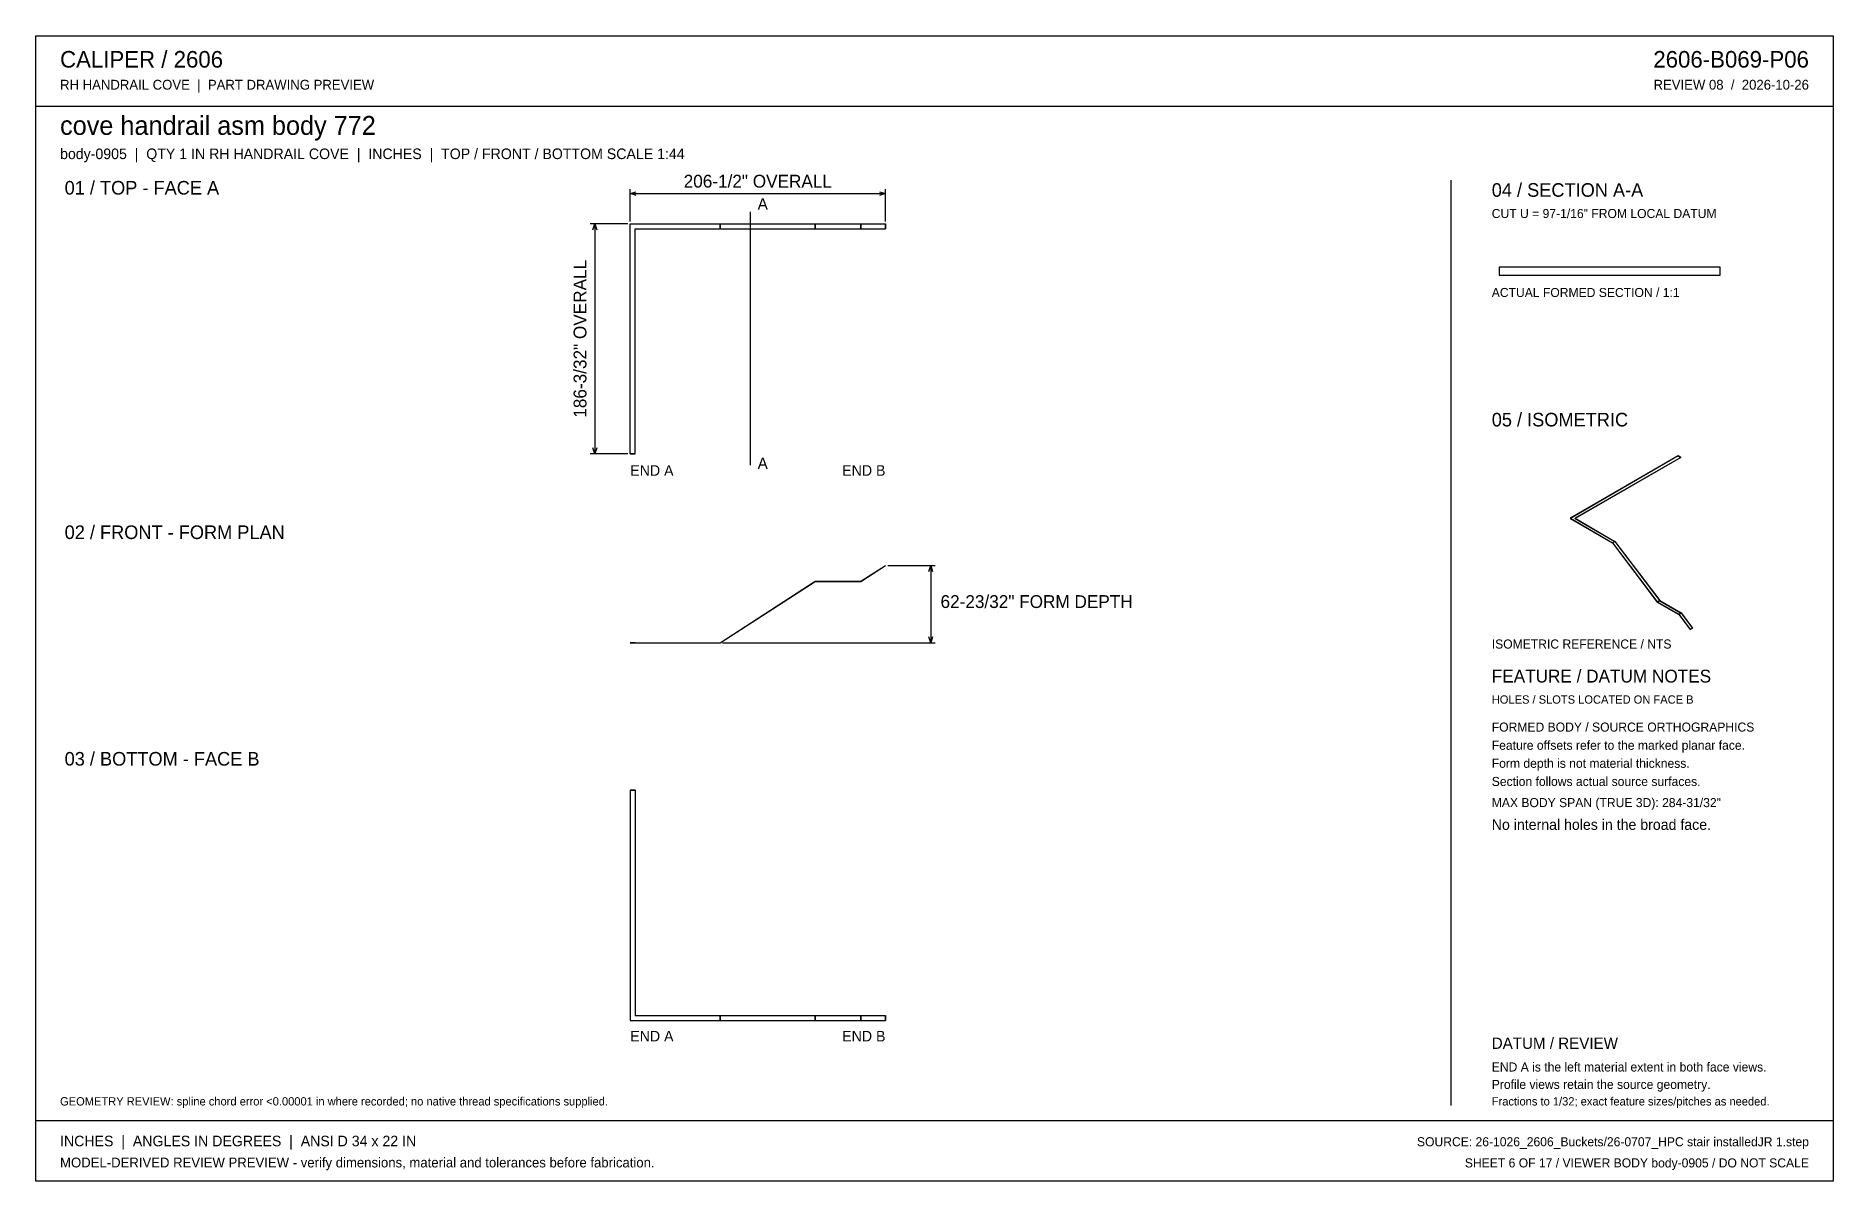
# Model space of a CAD drawing. Header units: inches. Extents: x 21 to 1475, y 21 to 947.
import ezdxf
from ezdxf.enums import TextEntityAlignment as Align

# ---------------------------------------------------------------- set-up
doc = ezdxf.new("R2010")
doc.units = ezdxf.units.IN
doc.header["$MEASUREMENT"] = 0

msp = doc.modelspace()

# ---------------------------------------------------------------- linework, layer by layer
at = {"layer": 'ANNOTATION'}
for p, q in [((501.8, 797), (501.8, 823.3)), ((501.8, 819.7), (506.6, 821.2)), ((501.8, 819.7), (708.3, 819.7)), ((506.6, 818.1), (501.8, 819.7)), ((703.4, 821.2), (708.3, 819.7)), ((708.3, 819.7), (703.4, 818.1)), ((708.3, 797), (708.3, 823.3)), ((598.8, 805), (598.8, 600)), ((499.9, 795.2), (469.4, 795.2)), ((471.5, 790.3), (473, 795.2)), ((473, 795.2), (473, 609.1)), ((473, 795.2), (474.6, 790.3)), ((473, 609.1), (471.5, 614)), ((474.6, 614), (473, 609.1)), ((499.9, 609.1), (469.4, 609.1)), ((710.1, 518.8), (748.6, 518.8)), ((743.4, 513.9), (744.9, 518.8)), ((744.9, 518.8), (744.9, 456.1)), ((744.9, 518.8), (746.4, 513.9)), ((576.4, 456.1), (748.6, 456.1)), ((744.9, 456.1), (743.4, 461)), ((746.4, 461), (744.9, 456.1))]:
    msp.add_line(p, q, dxfattribs=at)
at = {"layer": 'OUTLINE'}
for p, q in [((20.8, 947.2), (1475.2, 947.2)), ((20.8, 20.8), (20.8, 947.2)), ((1475.2, 947.2), (1475.2, 20.8)), ((20.8, 890.4), (1475.2, 890.4)), ((1166, 830.5), (1166, 81.9)), ((501.8, 609.1), (501.8, 795.2)), ((501.8, 795.2), (574.5, 795.2)), ((501.8, 609.1), (501.8, 795.2)), ((501.8, 795.2), (574.5, 795.2)), ((505.8, 609.1), (505.8, 791.2)), ((505.8, 609.1), (505.8, 791.2)), ((505.8, 791.2), (574.5, 791.2)), ((505.8, 791.2), (574.5, 791.2)), ((574.5, 795.2), (651.5, 795.2)), ((574.5, 791.2), (574.5, 795.2)), ((574.5, 795.2), (574.5, 791.2)), ((574.5, 795.2), (651.5, 795.2)), ((574.5, 791.2), (651.5, 791.2)), ((574.5, 791.2), (651.5, 791.2)), ((651.5, 795.2), (688.5, 795.2)), ((651.5, 795.2), (651.5, 791.2)), ((651.5, 795.2), (688.5, 795.2)), ((651.5, 791.2), (651.5, 795.2)), ((651.5, 791.2), (688.5, 791.2)), ((651.5, 791.2), (688.5, 791.2)), ((688.5, 795.2), (708.3, 795.2)), ((688.5, 795.2), (708.3, 795.2)), ((688.5, 791.2), (688.5, 795.2)), ((688.5, 795.2), (688.5, 791.2)), ((688.5, 791.2), (708.3, 791.2)), ((688.5, 791.2), (708.3, 791.2)), ((708.3, 795.2), (708.3, 791.2)), ((708.3, 791.2), (708.3, 795.2)), ((1383.9, 760.2), (1205.1, 760.2)), ((1205.1, 760.2), (1205.1, 753.7)), ((1383.9, 753.7), (1383.9, 760.2)), ((1205.1, 753.7), (1383.9, 753.7)), ((501.8, 609.1), (505.8, 609.1)), ((505.8, 609.1), (501.8, 609.1)), ((1350, 607.4), (1262.6, 557)), ((1350, 607.4), (1262.6, 556.9)), ((1351.9, 606.3), (1266.4, 557)), ((1351.9, 606.3), (1266.4, 556.9)), ((1350, 607.4), (1351.9, 606.3)), ((1350, 607.4), (1350, 607.4)), ((1351.9, 606.3), (1350, 607.4)), ((1351.9, 606.3), (1351.9, 606.3)), ((1262.6, 557), (1296.8, 537.2)), ((1262.6, 557), (1262.6, 556.9)), ((1262.6, 556.9), (1296.8, 537.1)), ((1266.4, 556.9), (1266.4, 557)), ((1266.4, 557), (1298.7, 538.3)), ((1266.4, 556.9), (1298.7, 538.2)), ((1298.7, 538.3), (1296.8, 537.2)), ((1296.8, 537.1), (1298.7, 538.2)), ((1298.7, 538.3), (1334.9, 490.4)), ((1298.7, 538.2), (1334.9, 490.3)), ((1296.8, 537.2), (1333, 489.3)), ((1296.8, 537.1), (1333, 489.2)), ((688.5, 506), (708.3, 518.8)), ((688.5, 506), (708.3, 518.8)), ((688.5, 505.9), (708.3, 518.7)), ((688.5, 505.9), (708.3, 518.7)), ((708.3, 518.8), (708.3, 518.7)), ((708.3, 518.7), (708.3, 518.8)), ((574.5, 456.2), (651.5, 506)), ((574.5, 456.2), (651.5, 506)), ((574.5, 456.1), (651.5, 505.9)), ((574.5, 456.1), (651.5, 505.9)), ((651.5, 506), (688.5, 506)), ((651.5, 506), (688.5, 506)), ((651.5, 505.9), (688.5, 505.9)), ((651.5, 505.9), (688.5, 505.9)), ((1334.9, 490.4), (1333, 489.3)), ((1333, 489.2), (1334.9, 490.3)), ((1333, 489.3), (1350.3, 479.3)), ((1333, 489.2), (1350.3, 479.2)), ((1334.9, 490.4), (1352.2, 480.4)), ((1334.9, 490.3), (1352.2, 480.3)), ((1352.2, 480.4), (1350.3, 479.3)), ((1350.3, 479.2), (1352.2, 480.3)), ((1352.2, 480.4), (1361.5, 468.1)), ((1352.2, 480.3), (1361.5, 468)), ((1350.3, 479.3), (1359.6, 467)), ((1350.3, 479.2), (1359.6, 466.9)), ((1361.5, 468.1), (1359.6, 467)), ((1359.6, 466.9), (1361.5, 468)), ((1359.6, 467), (1359.6, 466.9)), ((1361.5, 468), (1361.5, 468.1)), ((501.8, 456.2), (501.8, 456.1)), ((501.8, 456.2), (574.5, 456.2)), ((505.8, 456.2), (501.8, 456.2)), ((501.8, 456.1), (501.8, 456.2)), ((501.8, 456.1), (505.8, 456.1)), ((501.8, 456.1), (574.5, 456.1)), ((505.8, 456.2), (505.8, 456.1)), ((505.8, 456.1), (505.8, 456.2)), ((505.8, 456.2), (574.5, 456.2)), ((505.8, 456.1), (574.5, 456.1)), ((501.8, 336.9), (505.8, 336.9)), ((501.8, 336.9), (501.8, 150.8)), ((501.8, 336.9), (501.8, 150.8)), ((505.8, 336.9), (501.8, 336.9)), ((505.8, 336.9), (505.8, 154.8)), ((505.8, 336.9), (505.8, 154.8)), ((501.8, 150.8), (574.5, 150.8)), ((501.8, 150.8), (574.5, 150.8)), ((505.8, 154.8), (574.5, 154.8)), ((505.8, 154.8), (574.5, 154.8)), ((574.5, 154.8), (651.5, 154.8)), ((574.5, 154.8), (574.5, 150.8)), ((574.5, 154.8), (651.5, 154.8)), ((574.5, 150.8), (574.5, 154.8)), ((574.5, 150.8), (651.5, 150.8)), ((574.5, 150.8), (651.5, 150.8)), ((651.5, 154.8), (688.5, 154.8)), ((651.5, 150.8), (651.5, 154.8)), ((651.5, 154.8), (651.5, 150.8)), ((651.5, 154.8), (688.5, 154.8)), ((651.5, 150.8), (688.5, 150.8)), ((651.5, 150.8), (688.5, 150.8)), ((688.5, 154.8), (708.3, 154.8)), ((688.5, 154.8), (708.3, 154.8)), ((688.5, 154.8), (688.5, 150.8)), ((688.5, 150.8), (688.5, 154.8)), ((688.5, 150.8), (708.3, 150.8)), ((688.5, 150.8), (708.3, 150.8)), ((708.3, 150.8), (708.3, 154.8)), ((708.3, 154.8), (708.3, 150.8)), ((20.8, 69.7), (1475.2, 69.7)), ((1475.2, 20.8), (20.8, 20.8))]:
    msp.add_line(p, q, dxfattribs=at)

# ---------------------------------------------------------------- texts
at = {"layer": 'ANNOTATION'}
for s, height, p in [('CALIPER / 2606', 13.444, (40.3, 921.6)), ('RH HANDRAIL COVE  |  PART DRAWING PREVIEW', 7.944, (40.3, 903.8)), ('cove handrail asm body 772', 15.278, (40.3, 867.2)), ('body-0905  |  QTY 1 IN RH HANDRAIL COVE  |  INCHES  |  TOP / FRONT / BOTTOM SCALE 1:44', 8.556, (40.3, 847.6)), ('01 / TOP - FACE A', 11, (44, 818.9)), ('A', 9.17, (604.9, 806.8)), ('04 / SECTION A-A', 11, (1199, 817.1)), ('CUT U = 97-1/16" FROM LOCAL DATUM', 7.333, (1199, 799.9)), ('ACTUAL FORMED SECTION / 1:1', 7.333, (1199, 736)), ('05 / ISOMETRIC', 11, (1199, 631.3)), ('END A', 8.56, (501.8, 591.4)), ('A', 9.17, (604.9, 596.9)), ('02 / FRONT - FORM PLAN', 11, (44, 540.2)), ('62-23/32" FORM DEPTH', 10.389, (752.9, 484.4)), ('ISOMETRIC REFERENCE / NTS', 7.333, (1199, 451.6)), ('FEATURE / DATUM NOTES', 10.389, (1199, 424.1)), ('HOLES / SLOTS LOCATED ON FACE B', 6.722, (1199, 407)), ('FORMED BODY / SOURCE ORTHOGRAPHICS', 7.333, (1199, 384.4)), ('03 / BOTTOM - FACE B', 11, (44, 356.9)), ('Feature offsets refer to the marked planar face.', 7.333, (1199, 369.7)), ('Form depth is not material thickness.', 7.333, (1199, 355.1)), ('Section follows actual source surfaces.', 7.333, (1199, 340.4)), ('MAX BODY SPAN (TRUE 3D): 284-31/32"', 7.333, (1199, 323.3)), ('No internal holes in the broad face.', 8.556, (1199, 304.9)), ('END A', 8.56, (501.8, 133.7)), ('DATUM / REVIEW', 9.167, (1199, 127.7)), ('END A is the left material extent in both face views.', 7.333, (1199, 109.4)), ('Profile views retain the source geometry.', 7.333, (1199, 95.3)), ('GEOMETRY REVIEW: spline chord error <0.00001 in where recorded; no native thread specifications supplied.', 6.7222, (40.3, 81.9)), ('Fractions to 1/32; exact feature sizes/pitches as needed.', 6.722, (1199, 81.9)), ('INCHES  |  ANGLES IN DEGREES  |  ANSI D 34 x 22 IN', 8.556, (40.3, 48.9)), ('MODEL-DERIVED REVIEW PREVIEW - verify dimensions, material and tolerances before fabrication.', 7.944, (40.3, 31.8))]:
    msp.add_text(s, height=height, dxfattribs=at).set_placement(p)
for s, height, p in [('2606-B069-P06', 13.444, (1455.7, 921.6)), ('REVIEW 08  /  2026-10-26', 7.944, (1455.7, 903.8)), ('END B', 8.56, (708.3, 591.4)), ('END B', 8.56, (708.3, 133.7)), ('SOURCE: 26-1026_2606_Buckets/26-0707_HPC stair installedJR 1.step', 7.333, (1455.7, 48.9)), ('SHEET 6 OF 17 / VIEWER BODY body-0905 / DO NOT SCALE', 7.333, (1455.7, 31.8))]:
    msp.add_text(s, height=height, dxfattribs=at).set_placement(p, align=Align.RIGHT)
msp.add_text('206-1/2" OVERALL', height=10.389, dxfattribs=at).set_placement((605, 824.5), align=Align.CENTER)
msp.add_text('186-3/32" OVERALL', height=10.389, rotation=90, dxfattribs=at).set_placement((466.3, 702.2), align=Align.CENTER)

doc.saveas('drawing.dxf')
